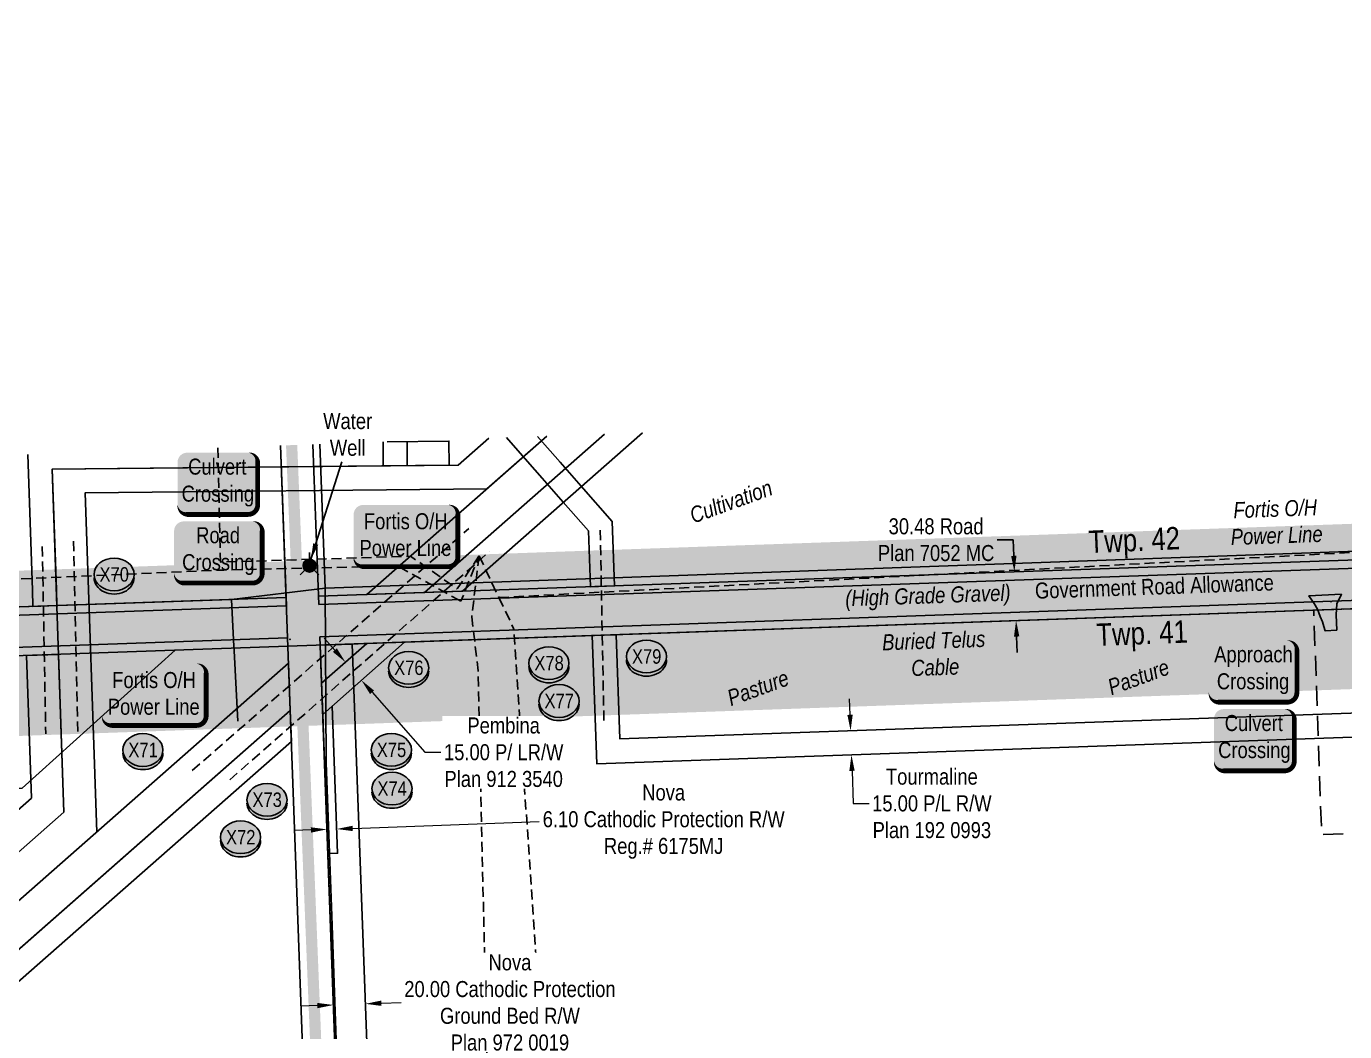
# Model space of a CAD drawing. Extents: x 665644 to 688844, y 5825051 to 5844826.
# Drawn here: x 672080 to 672902, y 5828489 to 5829115 of the extents above; entities that cross this region are included whole.
import ezdxf
from ezdxf.enums import TextEntityAlignment as Align

# ---------------------------------------------------------------- set-up
doc = ezdxf.new("R2010")
doc.units = 0
doc.header["$LTSCALE"] = 5
doc.header["$PDSIZE"] = 0.5
doc.linetypes.add('foc-ACCESSROAD', pattern=[3.75, 2.5, -1.25])
doc.linetypes.add('UG_PIPE', pattern=[1.875, 1.25, -0.625])
doc.layers.get('Defpoints').update_dxf_attribs({"color": 9})
for name, color, linetype in [('AS-PIPE-UG', 44, 'UG_PIPE'), ('AS-POWER', 104, 'foc-POWER'), ('AS-POWER-T', 104, 'Continuous'), ('AS-ROADS', 254, 'Continuous'), ('AS-TELEPHONE', 224, 'foc-TEL'), ('AS-TELEPHONE-T', 224, 'Continuous'), ('AS-TELUS', 224, 'foc-TEL'), ('CG-NOTES', 7, 'Continuous'), ('D-TXT', 6, 'Continuous'), ('F-RW', 190, 'Continuous'), ('F-WS', 190, 'foc-ACCESSROAD'), ('L-ROAD-T', 7, 'Continuous'), ('L-SEC', 7, 'Continuous'), ('L-TITLEDB', 4, 'Continuous'), ('L-TITLEDB-T', 4, 'Continuous'), ('P-BUFFER-H 30m', 51, 'Continuous'), ('P-CROSSINGS', 250, 'Continuous'), ('T-WATER-T', 170, 'Continuous')]:
    doc.layers.add(name, color=color, linetype=linetype)
doc.layers.add('F-RW-T', color=190, linetype='Continuous', lineweight=9)
doc.layers.add('T-TEXT', color=48, linetype='Continuous', lineweight=18)
doc.layers.add('Fresh_POD_to_Rimbey_South', color=7, linetype='Continuous', plot=False)
doc.layers.add('P-PROPOSED-WL4', color=7, linetype='Continuous', true_color=0x5b5bc8)
doc.styles.add('175L', font='ARIALN.TTF', dxfattribs={"height": 20})
doc.styles.add('80', font='ARIALN.TTF', dxfattribs={"height": 10})
doc.styles.add('80CG', font='ARIALN.TTF', dxfattribs={"height": 10})
doc.styles.add('80L', font='ARIALN.TTF', dxfattribs={"height": 10})
doc.styles.add('80LS', font='ARIALNI.TTF', dxfattribs={"height": 10})
doc.styles.add('Crossing', font='ARIALN.TTF', dxfattribs={"height": 10})
doc.styles.add('foc-LtypeFont', font='ARIALN.TTF', dxfattribs={"height": 7.35})
doc.linetypes.add('foc-POWER', pattern='A,6,-1,["P",foc-LtypeFont,S=0.2,R=0,X=-0.625,Y=-0.75],-1.24,4', length=12.24)
doc.linetypes.add('foc-TEL', pattern='A,2,-1,["T",foc-LtypeFont,S=0.2,R=0,X=-0.425,Y=-0.75],-1.24,8', length=12.24)
doc.linetypes.add('foc-TEL-NOLINE', pattern='A,0,-2,["T",foc-LtypeFont,S=0.2,R=0,X=-0.425,Y=-0.75],-10.24', length=12.24)
doc.dimstyles.new('Compass 5 000', dxfattribs={"dimscale": 5, "dimtxt": 9, "dimasz": 2, "dimexe": 0.2, "dimexo": 0.0625, "dimgap": 0.5, "dimtad": 0, "dimtih": 1, "dimtoh": 1, "dimzin": 0, "dimdsep": 46, "dimtxsty": '80CG', "dimcen": 0.1, "dimse1": 1, "dimse2": 1, "dimclrd": 256, "dimclrt": 256, "dimaunit": 1, "dimadec": 4, "dimazin": 0, "dimtfac": 0.06, "dimtofl": 0, "dimtmove": 0, "dimatfit": 1, "dimfxl": 0.2, "dimtolj": 1, "dimtzin": 0, "dimlwd": -1, "dimarcsym": 0})

# ---------------------------------------------------------------- blocks, each defined once
blk = doc.blocks.new('*D2235')
at = {"layer": 'Defpoints', "color": 0, "transparency": 16777216}
for p in [(672696.13, 5828775.34), (672701.87, 5828775.54), (672702.93, 5828745.19)]:
    blk.add_point(p, dxfattribs=at)
at = {"layer": 'L-TITLEDB-T', "transparency": 16777216}
for p, q in [((672695.43, 5828795.33), (672685.43, 5828795.33)), ((672695.78, 5828785.33), (672695.43, 5828795.33)), ((672697.54, 5828734.99), (672697.89, 5828725))]:
    blk.add_line(p, q, dxfattribs=at)
for points in [[(672697.44, 5828785.39), (672694.11, 5828785.27), (672696.13, 5828775.34)], [(672699.21, 5828735.05), (672695.88, 5828734.94), (672697.19, 5828744.99)]]:
    blk.add_solid(points, dxfattribs=at)
at = {"layer": 'L-TITLEDB-T', "transparency": 16777216, "insert": (672647.31, 5828795.33), "char_height": 10, "attachment_point": 5, "style": '80CG'}
blk.add_mtext('\\A1;30.48 Road\\PPlan 7052 MC', dxfattribs=at)
blk = doc.blocks.new('*U2207')
h = blk.add_hatch(color=59)
edge = h.paths.add_edge_path()
edge.add_line((-21.5, -20), (21.5, -20))
edge.add_arc((21.5, -14), 6, 270, 360)
edge.add_line((27.5, -14), (27.5, 12.5))
edge.add_arc((21.5, 12.5), 6, 0, 90)
edge.add_line((21.5, 18.5), (-21.5, 18.5))
edge.add_arc((-21.5, 12.5), 6, 90, 180)
edge.add_line((-27.5, 12.5), (-27.5, -14))
edge.add_arc((-21.5, -14), 6, 180, 270)
at = {"color": 1, "flags": 128}
blk.add_lwpolyline([(45.16, 39.04, 0, 7.5, 0), (0, 0, 0, 0, 0)], format="xyseb", dxfattribs=at)
blk.add_lwpolyline([(-21.5, -20, 3, 3, 0), (21.5, -20, 3, 3, 0.414214), (27.5, -14, 3, 3, 0), (27.5, 12.5, 3, 0, 0.414214), (21.5, 18.5, 0, 0, 0), (-21.5, 18.5, 0, 0, 0.414214), (-27.5, 12.5, 0, 0, 0), (-27.5, -14, 0, 3, 0.414214)], format="xyseb", close=True, dxfattribs=at)
at = {"color": 1, "style": '80'}
blk.add_attdef('ENTER_TEXT_001', (-35.99, -5), '', height=10, dxfattribs=at)
blk = doc.blocks.new('*U1229')
h = blk.add_hatch(color=254)
edge = h.paths.add_edge_path()
edge.add_line((-19, -20), (19, -20))
edge.add_arc((19, -14), 6, 270, 360)
edge.add_line((25, -14), (25, 12.5))
edge.add_arc((19, 12.5), 6, 0, 90)
edge.add_line((19, 18.5), (-19, 18.5))
edge.add_arc((-19, 12.5), 6, 90, 180)
edge.add_line((-25, 12.5), (-25, -14))
edge.add_arc((-19, -14), 6, 180, 270)
at = {"color": 160, "flags": 128}
blk.add_lwpolyline([(-19, -20, 3, 3, 0), (19, -20, 3, 3, 0.414214), (25, -14, 3, 3, 0), (25, 12.5, 3, 0, 0.414214), (19, 18.5, 0, 0, 0), (-19, 18.5, 0, 0, 0.414214), (-25, 12.5, 0, 0, 0), (-25, -14, 0, 3, 0.414214)], format="xyseb", close=True, dxfattribs=at)
at = {"color": 160, "style": '80'}
blk.add_attdef('ENTER_TEXT_001', (-26.85, -4.92), '', height=10, dxfattribs=at)
blk = doc.blocks.new('*U2208')
h = blk.add_hatch(color=59)
edge = h.paths.add_edge_path()
edge.add_line((-21.5, -20), (21.5, -20))
edge.add_arc((21.5, -14), 6, 270, 360)
edge.add_line((27.5, -14), (27.5, 12.5))
edge.add_arc((21.5, 12.5), 6, 0, 90)
edge.add_line((21.5, 18.5), (-21.5, 18.5))
edge.add_arc((-21.5, 12.5), 6, 90, 180)
edge.add_line((-27.5, 12.5), (-27.5, -14))
edge.add_arc((-21.5, -14), 6, 180, 270)
at = {"color": 1, "flags": 128}
blk.add_lwpolyline([(-21.5, -20, 3, 3, 0), (21.5, -20, 3, 3, 0.414214), (27.5, -14, 3, 3, 0), (27.5, 12.5, 3, 0, 0.414214), (21.5, 18.5, 0, 0, 0), (-21.5, 18.5, 0, 0, 0.414214), (-27.5, 12.5, 0, 0, 0), (-27.5, -14, 0, 3, 0.414214)], format="xyseb", close=True, dxfattribs=at)
blk.add_lwpolyline([(50.71, -57.56, 0, 7.5, 0), (0, 0, 0, 0, 0)], format="xyseb", dxfattribs=at)
at = {"color": 1, "style": '80'}
blk.add_attdef('ENTER_TEXT_001', (-35.99, -5), '', height=10, dxfattribs=at)
blk = doc.blocks.new('xing2')
h = blk.add_hatch(color=50)
h.dxf.hatch_style = 1
edge = h.paths.add_edge_path()
edge.add_ellipse((0, 0), major_axis=(-12.5, 0), ratio=0.816297, start_angle=0, end_angle=360)
h = blk.add_hatch(color=250)
h.dxf.hatch_style = 1
edge = h.paths.add_edge_path()
edge.add_ellipse((0, -2.05), major_axis=(-12.5, 0), ratio=0.816297, start_angle=0, end_angle=180)
edge.add_line((12.5, -2.05), (12.5, 0))
edge.add_ellipse((0, 0), major_axis=(-12.5, 0), ratio=0.816297, start_angle=0, end_angle=180, ccw=False)
edge.add_line((-12.5, 0), (-12.5, -2.05))
at = {"color": 250}
blk.add_ellipse((0, 0), major_axis=(-12.5, 0), ratio=0.816297, dxfattribs=at)
blk.add_ellipse((0, -2.05), major_axis=(-12.5, 0), ratio=0.816297, start_param=0, end_param=3.141593, dxfattribs=at)
at = {"color": 250, "style": 'Crossing'}
blk.add_attdef('CROSSING', text='', height=9, dxfattribs=at).set_placement((0.09, 0.02), align=Align.MIDDLE_CENTER)
at = {"color": 250, "style": 'Crossing', "flags": 1}
for tag, p in [('OWNER', (0.09, -12.49)), ('DESCRIPTION', (0.09, -25.77)), ('LOCATION', (0.09, -39.3)), ('DWG_REF', (0.09, -52.84))]:
    blk.add_attdef(tag, text='', height=9, dxfattribs=at).set_placement(p, align=Align.MIDDLE_CENTER)
blk = doc.blocks.new('*D2331')
at = {"layer": 'Defpoints', "color": 0, "transparency": 16777216}
for p in [(672271.17, 5828511.37), (672291.15, 5828512.1), (672291.38, 5828505.98)]:
    blk.add_point(p, dxfattribs=at)
at = {"layer": 'F-RW-T', "transparency": 16777216}
for p, q in [((672261.4, 5828504.88), (672251.41, 5828504.52)), ((672301.37, 5828506.34), (672313.67, 5828506.79))]:
    blk.add_line(p, q, dxfattribs=at)
for points in [[(672261.34, 5828506.55), (672261.46, 5828503.22), (672271.4, 5828505.25)], [(672301.31, 5828508.01), (672301.43, 5828504.68), (672291.38, 5828505.98)]]:
    blk.add_solid(points, dxfattribs=at)
at = {"layer": 'F-RW-T', "transparency": 16777216, "insert": (672381.53, 5828506.79), "char_height": 10, "attachment_point": 5, "style": '80CG', "bg_fill": 3, "box_fill_scale": 1.1, "bg_fill_color": 256, "bg_fill_true_color": 13158600, "bg_fill_transparency": 0}
blk.add_mtext('\\A1;Nova\\P20.00 Cathodic Protection\\PGround Bed R/W\\PPlan 972 0019', dxfattribs=at)
blk = doc.blocks.new('*D2341')
at = {"layer": 'Defpoints', "color": 0, "transparency": 16777216}
for p in [(672270, 5828711.07), (672288.9, 5828707.74), (672279.91, 5828699.82)]:
    blk.add_point(p, dxfattribs=at)
at = {"layer": 'F-RW-T', "transparency": 16777216}
for p, q in [((672272.37, 5828726.49), (672265.75, 5828733.99)), ((672295.52, 5828700.24), (672328.53, 5828662.81)), ((672328.53, 5828662.81), (672338.53, 5828662.81))]:
    blk.add_line(p, q, dxfattribs=at)
for points in [[(672273.62, 5828727.59), (672271.12, 5828725.39), (672278.98, 5828718.99)], [(672296.77, 5828701.35), (672294.27, 5828699.14), (672288.9, 5828707.74)]]:
    blk.add_solid(points, dxfattribs=at)
at = {"layer": 'F-RW-T', "transparency": 16777216, "insert": (672377.62, 5828662.81), "char_height": 10, "attachment_point": 5, "style": '80CG', "bg_fill": 3, "box_fill_scale": 1.1, "bg_fill_color": 256, "bg_fill_true_color": 13158600, "bg_fill_transparency": 0}
blk.add_mtext('\\A1;Pembina\\P15.00 P/ LR/W\\PPlan 912 3540', dxfattribs=at)
blk = doc.blocks.new('*U2554')
h = blk.add_hatch(color=255)
edge = h.paths.add_edge_path()
edge.add_line((-26.5, -20), (26.5, -20))
edge.add_arc((26.5, -14), 6, 270, 360)
edge.add_line((32.5, -14), (32.5, 12.5))
edge.add_arc((26.5, 12.5), 6, 0, 90)
edge.add_line((26.5, 18.5), (-26.5, 18.5))
edge.add_arc((-26.5, 12.5), 6, 90, 180)
edge.add_line((-32.5, 12.5), (-32.5, -14))
edge.add_arc((-26.5, -14), 6, 180, 270)
at = {"color": 104, "flags": 128}
blk.add_lwpolyline([(49.73, 29.45, 0, 7.5, 0), (0, 0, 0, 0, 0)], format="xyseb", dxfattribs=at)
blk.add_lwpolyline([(-26.5, -20, 3, 3, 0), (26.5, -20, 3, 3, 0.414214), (32.5, -14, 3, 3, 0), (32.5, 12.5, 3, 0, 0.414214), (26.5, 18.5, 0, 0, 0), (-26.5, 18.5, 0, 0, 0.414214), (-32.5, 12.5, 0, 0, 0), (-32.5, -14, 0, 3, 0.414214)], format="xyseb", close=True, dxfattribs=at)
at = {"color": 104, "style": '80'}
blk.add_attdef('ENTER_TEXT_001', (-26.85, -4.92), '', height=10, dxfattribs=at)
blk = doc.blocks.new('*U2556')
h = blk.add_hatch(color=255)
edge = h.paths.add_edge_path()
edge.add_line((-26.5, -20), (26.5, -20))
edge.add_arc((26.5, -14), 6, 270, 360)
edge.add_line((32.5, -14), (32.5, 12.5))
edge.add_arc((26.5, 12.5), 6, 0, 90)
edge.add_line((26.5, 18.5), (-26.5, 18.5))
edge.add_arc((-26.5, 12.5), 6, 90, 180)
edge.add_line((-32.5, 12.5), (-32.5, -14))
edge.add_arc((-26.5, -14), 6, 180, 270)
at = {"color": 104, "flags": 128}
blk.add_lwpolyline([(-26.5, -20, 3, 3, 0), (26.5, -20, 3, 3, 0.414214), (32.5, -14, 3, 3, 0), (32.5, 12.5, 3, 0, 0.414214), (26.5, 18.5, 0, 0, 0), (-26.5, 18.5, 0, 0, 0.414214), (-32.5, 12.5, 0, 0, 0), (-32.5, -14, 0, 3, 0.414214)], format="xyseb", close=True, dxfattribs=at)
blk.add_lwpolyline([(-49.94, -67.72, 0, 7.5, 0), (0, 0, 0, 0, 0)], format="xyseb", dxfattribs=at)
at = {"color": 104, "style": '80'}
blk.add_attdef('ENTER_TEXT_001', (-26.85, -4.92), '', height=10, dxfattribs=at)
blk = doc.blocks.new('*D2369')
at = {"layer": 'Defpoints', "color": 0, "transparency": 16777216}
for p in [(672267.23, 5828619.17), (672273.33, 5828619.39), (672267.39, 5828614.76)]:
    blk.add_point(p, dxfattribs=at)
at = {"layer": 'F-RW-T', "transparency": 16777216}
for p, q in [((672283.48, 5828615.35), (672399.71, 5828619.6)), ((672257.4, 5828614.4), (672247.41, 5828614.03))]:
    blk.add_line(p, q, dxfattribs=at)
for points in [[(672257.34, 5828616.06), (672257.46, 5828612.73), (672267.39, 5828614.76)], [(672283.42, 5828617.02), (672283.54, 5828613.68), (672273.49, 5828614.98)]]:
    blk.add_solid(points, dxfattribs=at)
at = {"layer": 'F-RW-T', "transparency": 16777216, "insert": (672477.41, 5828619.6), "char_height": 10, "attachment_point": 5, "style": '80CG'}
blk.add_mtext('\\A1;Nova\\P6.10 Cathodic Protection R/W\\PReg.# 6175MJ', dxfattribs=at)
blk = doc.blocks.new('*D2370')
at = {"layer": 'Defpoints', "color": 0, "transparency": 16777216}
for p in [(672596.53, 5828676.3), (672594.52, 5828661.22), (672597.06, 5828661.31)]:
    blk.add_point(p, dxfattribs=at)
at = {"layer": 'F-RW-T', "transparency": 16777216}
for p, q in [((672593.64, 5828686.21), (672593.29, 5828696.2)), ((672594.87, 5828651.23), (672595.59, 5828630.91)), ((672595.59, 5828630.91), (672605.59, 5828630.91))]:
    blk.add_line(p, q, dxfattribs=at)
for points in [[(672595.31, 5828686.26), (672591.97, 5828686.15), (672593.99, 5828676.21)], [(672596.54, 5828651.29), (672593.2, 5828651.17), (672594.52, 5828661.22)]]:
    blk.add_solid(points, dxfattribs=at)
at = {"layer": 'F-RW-T', "transparency": 16777216, "insert": (672644.67, 5828630.91), "char_height": 10, "attachment_point": 5, "style": '80CG'}
blk.add_mtext('\\A1;Tourmaline\\P15.00 P/L R/W\\PPlan 192 0993', dxfattribs=at)
blk = doc.blocks.new('WAT')
h = blk.add_hatch(color=255)
h.dxf.hatch_style = 1
edge = h.paths.add_edge_path()
edge.add_arc((0, 0), 0.9, 0, 360)
at = {"color": 170}
for p, q in [((0, 0.82), (0, 1.63)), ((-0.58, -0.58), (-1.15, -1.15)), ((0.58, -0.58), (1.15, -1.15))]:
    blk.add_line(p, q, dxfattribs=at)
blk.add_circle((0, 0), 0.8, dxfattribs=at)

msp = doc.modelspace()

# ---------------------------------------------------------------- hatches: boundary and pattern name
at = {"layer": 'AS-ROADS'}
h = msp.add_hatch(color=256, dxfattribs=at)
h.dxf.hatch_style = 1
h.paths.add_polyline_path([(672897.307, 5828738.993), (672896.857, 5828748.441), (672897.307, 5828755.47), (672900.121, 5828761.375), (672879.864, 5828760.419), (672883.071, 5828755.639), (672885.153, 5828752.096), (672886.898, 5828747.485), (672888.248, 5828744.111), (672889.205, 5828741.187), (672889.992, 5828738.487)])
at = {"layer": 'P-BUFFER-H 30m'}
h = msp.add_hatch(color=256, dxfattribs=at)
h.dxf.hatch_style = 1
edge = h.paths.add_edge_path()
edge.add_line((666009.192, 5827543.733), (666003.067, 5827535.89))
edge.add_line((666003.067, 5827535.89), (665942.142, 5827473.312))
edge.add_arc((665977.967, 5827438.432), 50, 135.7667, 181.939185)
edge.add_line((665927.996, 5827436.741), (665928.647, 5827417.504))
edge.add_line((665928.647, 5827417.504), (665858.673, 5827415.076))
edge.add_line((665858.673, 5827415.076), (665848.648, 5827703.844))
edge.add_line((665848.648, 5827703.844), (665829.66, 5828249.421))
edge.add_arc((665942.312, 5828253.201), 112.715, 136.013473, 181.921699, ccw=False)
edge.add_line((665861.213, 5828331.48), (665952.824, 5828426.391))
edge.add_arc((666033.077, 5828349.035), 111.465, 92.029947, 136.0531, ccw=False)
edge.add_line((666029.129, 5828460.43), (666763.716, 5828486.374))
edge.add_arc((666761.951, 5828536.343), 50, 272.022692, 335.20661)
edge.add_line((666807.342, 5828515.375), (667390.232, 5828536.212))
edge.add_line((667390.232, 5828536.212), (667545.778, 5828541.674))
edge.add_arc((667589.622, 5828565.71), 50, 208.731337, 271.999633)
edge.add_line((667591.367, 5828515.74), (668192.996, 5828536.745))
edge.add_line((668192.996, 5828536.745), (668987.773, 5828564.747))
edge.add_arc((668986.012, 5828614.716), 50, 272.017842, 335.235753)
edge.add_line((669031.414, 5828593.772), (669696.261, 5828617.102))
edge.add_arc((669740.082, 5828641.18), 50, 208.78768, 272.009739)
edge.add_line((669741.835, 5828591.211), (669818.198, 5828593.891))
edge.add_line((669818.198, 5828593.891), (670620.542, 5828621.926))
edge.add_line((670620.542, 5828621.926), (671177.684, 5828641.55))
edge.add_arc((671175.924, 5828691.519), 50, 272.017221, 298.322672)
edge.add_line((671199.646, 5828647.505), (671317.002, 5828651.615))
edge.add_line((671317.002, 5828651.615), (671420.483, 5828655.241))
edge.add_arc((671441.065, 5828700.808), 50, 245.69213, 272.006668)
edge.add_line((671442.816, 5828650.839), (672244.847, 5828678.94))
edge.add_line((672244.847, 5828678.94), (672264.955, 5828679.647))
edge.add_line((672264.955, 5828679.647), (673067.43, 5828707.876))
edge.add_line((673067.43, 5828707.876), (673434.856, 5828720.801))
edge.add_arc((673433.098, 5828770.77), 50, 272.014618, 335.237588)
edge.add_line((673478.5, 5828749.827), (673868.927, 5828763.561))
edge.add_line((673868.927, 5828763.561), (673889.027, 5828764.268))
edge.add_line((673889.027, 5828764.268), (674693.164, 5828792.467))
edge.add_line((674693.164, 5828792.467), (675500.312, 5828820.755))
edge.add_arc((675498.561, 5828870.724), 50, 272.007238, 280.2186)
edge.add_arc((675512.664, 5828871.243), 50, 263.992744, 272.089817)
edge.add_line((675514.487, 5828821.276), (675529.103, 5828821.809))
edge.add_arc((675572.891, 5828845.947), 50, 208.865365, 272.090012)
edge.add_line((675574.715, 5828795.98), (676318.375, 5828823.119))
edge.add_arc((676316.552, 5828873.086), 50, 272.090012, 298.401966)
edge.add_line((676340.335, 5828829.104), (676355.733, 5828829.666))
edge.add_arc((676376.247, 5828875.264), 50, 245.777107, 272.090777)
edge.add_line((676378.071, 5828825.297), (677089.349, 5828851.264))
edge.add_line((677089.349, 5828851.264), (677192.264, 5828855.477))
edge.add_line((677192.264, 5828855.477), (677189.938, 5828908.346))
edge.add_arc((677139.986, 5828906.148), 50, 2.519115, 92.090777)
edge.add_line((677138.162, 5828956.115), (676399.458, 5828929.147))
edge.add_arc((676378.945, 5828883.548), 50, 65.778516, 92.089536)
edge.add_line((676377.122, 5828933.515), (676311.431, 5828931.118))
edge.add_arc((676313.254, 5828881.152), 50, 92.089536, 118.402505)
edge.add_line((676289.471, 5828925.133), (675618.565, 5828900.649))
edge.add_arc((675574.778, 5828876.511), 50, 28.865443, 92.089939)
edge.add_line((675572.954, 5828926.478), (675563.641, 5828926.138))
edge.add_line((675563.641, 5828926.138), (675558.345, 5829067.321))
edge.add_arc((675508.381, 5829065.447), 50, 2.148269, 92.148212)
edge.add_line((675506.506, 5829115.412), (675486.408, 5829114.658))
edge.add_arc((675488.282, 5829064.693), 50, 92.148212, 182.148281)
edge.add_line((675438.317, 5829062.819), (675443.606, 5828921.831))
edge.add_line((675443.606, 5828921.831), (674689.556, 5828895.403))
edge.add_line((674689.556, 5828895.403), (673885.412, 5828867.204))
edge.add_line((673885.412, 5828867.204), (673865.306, 5828866.497))
edge.add_line((673865.306, 5828866.497), (673427.271, 5828851.088))
edge.add_arc((673429.028, 5828801.119), 50, 92.014647, 155.237557)
edge.add_line((673383.626, 5828822.062), (673063.809, 5828810.812))
edge.add_line((673063.809, 5828810.812), (672261.334, 5828782.583))
edge.add_line((672261.334, 5828782.583), (672241.233, 5828781.876))
edge.add_line((672241.233, 5828781.876), (671464.35, 5828754.656))
edge.add_arc((671443.768, 5828709.089), 50, 65.691921, 92.006853)
edge.add_line((671442.017, 5828759.058), (671313.396, 5828754.551))
edge.add_line((671313.396, 5828754.551), (671174.332, 5828749.681))
edge.add_arc((671176.082, 5828699.712), 50, 92.005828, 118.333837)
edge.add_line((671152.351, 5828743.722), (670616.93, 5828724.863))
edge.add_line((670616.93, 5828724.863), (669814.594, 5828696.828))
edge.add_line((669814.594, 5828696.828), (669785.832, 5828695.818))
edge.add_arc((669742.011, 5828671.74), 50, 28.787701, 92.009719)
edge.add_line((669740.258, 5828721.709), (669011.371, 5828696.132))
edge.add_arc((669013.124, 5828646.163), 50, 92.009719, 92.155612)
edge.add_line((669011.243, 5828696.128), (668980.075, 5828694.954))
edge.add_arc((668981.956, 5828644.99), 50, 92.155612, 155.142438)
edge.add_line((668936.588, 5828666.008), (668189.385, 5828639.682))
edge.add_line((668189.385, 5828639.682), (667635.387, 5828620.34))
edge.add_arc((667591.538, 5828596.314), 50, 28.718841, 92.011346)
edge.add_line((667589.783, 5828646.283), (667386.586, 5828639.147))
edge.add_line((667386.586, 5828639.147), (666756.08, 5828616.609))
edge.add_arc((666757.866, 5828566.641), 50, 92.047269, 155.180377)
edge.add_line((666712.484, 5828587.629), (666025.494, 5828563.366))
edge.add_arc((666033.062, 5828349.069), 214.43, 92.022692, 136.045845)
edge.add_line((665878.694, 5828497.902), (665787.104, 5828403.013))
edge.add_arc((665942.312, 5828253.201), 215.715, 136.013473, 181.934244)
edge.add_arc((665776.691, 5828247.607), 50, 181.934244, 181.99327)
edge.add_line((665726.721, 5828245.868), (665745.71, 5827700.266))
edge.add_line((665745.71, 5827700.266), (665757.47, 5827361.533))
edge.add_line((665757.47, 5827361.533), (665757.574, 5827358.535))
edge.add_arc((665807.544, 5827360.27), 50, 181.988415, 271.9875)
edge.add_line((665809.278, 5827310.3), (665862.247, 5827312.138))
edge.add_line((665862.247, 5827312.138), (665985.206, 5827316.405))
edge.add_arc((665983.472, 5827366.375), 50, 271.9875, 362.042067)
edge.add_line((666033.441, 5827368.156), (666032.177, 5827403.589))
edge.add_line((666032.177, 5827403.589), (666031.701, 5827417.647))
edge.add_line((666031.701, 5827417.647), (666072.442, 5827459.493))
edge.add_line((666072.442, 5827459.493), (666106.054, 5827458.849))
edge.add_arc((666107.012, 5827508.84), 50, 268.901432, 294.660224)
edge.add_line((666127.874, 5827463.4), (666172.459, 5827483.869))
edge.add_line((666172.459, 5827483.869), (666350.016, 5827525.676))
edge.add_arc((666338.557, 5827574.345), 50, 283.2493, 405.413231)
edge.add_line((666373.656, 5827609.954), (666371.132, 5827612.442))
edge.add_arc((666336.033, 5827576.833), 50, 45.413231, 103.2493)
edge.add_line((666324.573, 5827625.502), (666143.698, 5827582.914))
edge.add_arc((666155.158, 5827534.245), 50, 103.2493, 114.660224)
edge.add_line((666134.296, 5827579.685), (666133.685, 5827579.404))
edge.add_arc((666084.581, 5827569.982), 50, 10.861937, 62.58611)
edge.add_line((666107.602, 5827614.367), (666099.432, 5827618.605))
edge.add_arc((666076.411, 5827574.22), 50, 62.58611, 152.58611)
edge.add_line((666032.026, 5827597.24), (666030.645, 5827594.577))
edge.add_arc((666075.03, 5827571.557), 50, 152.58611, 184.80847)
edge.add_line((666025.206, 5827567.365), (666021.831, 5827559.92))
edge.add_line((666021.831, 5827559.92), (666009.192, 5827543.733))

# ---------------------------------------------------------------- linework, layer by layer
at = {"layer": 'AS-PIPE-UG', "flags": 128}
for points in [[(672374.669, 5828759.269), (672995.916, 5828792.1), (673129.909, 5828871.254), (673158.93, 5828866.537)], [(672199.412, 5828852.749), (672201.047, 5828781.399), (672319.583, 5828785.064), (672348.679, 5828764.713), (672362.262, 5828785.31)], [(672183.451, 5828651.412), (672355.796, 5828802.271)], [(672437.879, 5828801.273), (672440.165, 5828679.656)], [(672089.89, 5828791.181), (672092.052, 5828674.301)], [(672112.056, 5828675.746), (672109.412, 5828795.757)], [(672206.789, 5828645.633), (672368.748, 5828788.017)], [(672349.026, 5828758.141), (672351.007, 5828757.043), (672362.262, 5828785.31)], [(672362.262, 5828785.31), (672357.718, 5828747.363)], [(672362.262, 5828785.31), (672374.669, 5828759.269)], [(671814.537, 5828759.304), (672202.996, 5828776.481), (672311.346, 5828779.022), (672312.383, 5828778.448)], [(672312.383, 5828778.448), (672349.026, 5828758.141)], [(672374.669, 5828759.269), (672383.837, 5828740.026)], [(672357.718, 5828747.363), (672361.669, 5828713.631), (672369.059, 5828388.202), (672368.691, 5828318.868), (672367.026, 5828311.018), (672364.4, 5828308.827), (672292.792, 5828308.684), (672259.296, 5828308.42), (672248.56, 5828309.012), (672229.548, 5828307.362)], [(672447.904, 5828181.449), (672406.008, 5828415.469), (672383.837, 5828740.026)]]:
    msp.add_lwpolyline(points, dxfattribs=at)
at = {"layer": 'AS-POWER', "flags": 128}
for points in [[(670637.829, 5828703.181), (672057.335, 5828752.892), (672207.812, 5828758.164), (672266.275, 5828765.138), (672370.585, 5828768.816), (673194.147, 5828798.334), (673889.562, 5828814.203), (674019.339, 5828817.61), (674643.868, 5828839.513), (674698.924, 5828841.383), (675111.536, 5828855.405), (675430.336, 5828866.166), (675518.855, 5828870.32), (675945.041, 5828884.632), (676075.8, 5828889.181), (676180.688, 5828894.105), (676398.918, 5828903.205), (677118.975, 5828928.722)], [(672298.404, 5827835.418), (672289.718, 5828026.019), (672286.374, 5828117.534), (672285.13, 5828151.585), (672284.086, 5828185.368), (672280.707, 5828277.834), (672277.259, 5828372.208), (672273.848, 5828465.542), (672270.367, 5828560.797), (672266.877, 5828656.345), (672266.275, 5828765.138), (672262.984, 5828854.979)], [(672211.778, 5828682.235), (672209.491, 5828726.017), (672209.342, 5828728.865), (672207.812, 5828758.164)]]:
    msp.add_lwpolyline(points, dxfattribs=at)
at = {"layer": 'AS-ROADS', "flags": 128}
for points, const_width in [([(670206.753, 5828670.714), (671097.785, 5828702.772), (671508.703, 5828717.383), (671944.829, 5828730.351), (672348.434, 5828744.429), (673040.114, 5828768.916), (673422.48, 5828782.995), (673966.192, 5828801.534), (674466.585, 5828821.248), (674979.12, 5828837.921), (675553.281, 5828858.67), (676169.719, 5828880.18), (676766.478, 5828903.213), (677019.621, 5828911.693)], 8), ([(672245.386, 5828854.36), (672265.397, 5828358.152), (672284.698, 5827834.977)], 7)]:
    msp.add_lwpolyline(points, dxfattribs=dict(at, const_width=const_width))
msp.add_lwpolyline([(672897.307, 5828738.993), (672896.857, 5828748.441), (672897.307, 5828755.47), (672900.121, 5828761.375), (672879.864, 5828760.419), (672883.071, 5828755.639), (672885.153, 5828752.096), (672886.898, 5828747.485), (672888.248, 5828744.111), (672889.205, 5828741.187), (672889.992, 5828738.487)], close=True, dxfattribs=at)
at = {"layer": 'AS-TELEPHONE', "linetype": 'foc-TEL-NOLINE', "flags": 128}
for points in [[(672243.096, 5828728.909), (673065.672, 5828757.845), (673868.146, 5828786.073), (674692.432, 5828814.979), (675496.618, 5828843.164), (676318.379, 5828873.152), (677020.187, 5828898.772), (677120.019, 5828902.417), (678041.168, 5828936.208)], [(672275.853, 5827834.692), (672272.119, 5827934.624), (672242.907, 5828734.086), (672238.506, 5828854.118)], [(671191.719, 5828677.133), (671315.977, 5828681.485), (671315.252, 5828701.584), (671440.878, 5828705.986), (671441.065, 5828700.808), (672243.096, 5828728.909)]]:
    msp.add_lwpolyline(points, dxfattribs=at)
at = {"layer": 'AS-TELUS', "flags": 128}
msp.add_lwpolyline([(672062.342, 5828639.669), (672077.291, 5828640.426), (672172.669, 5828726.441)], dxfattribs=at)
at = {"layer": 'F-RW', "flags": 128}
for points in [[(672084.02, 5828753.827), (672099.011, 5828754.352), (672098.672, 5828764.347), (672096.124, 5828839.445), (672238.709, 5828840.816), (672343.584, 5828841.825), (672343.44, 5828856.824), (672304.897, 5828856.454)], [(672103.38, 5828625.541), (672096.124, 5828839.445), (672349.182, 5828841.879), (672368.277, 5828858.683)], [(672123.815, 5828613.071), (672116.638, 5828824.641), (672367.147, 5828827.051), (672404.542, 5828859.959)], [(672404.542, 5828859.959), (672292.239, 5828761.13), (672328.275, 5828762.398), (672440.562, 5828861.226)], [(672317.369, 5828856.892), (672317.54, 5828841.661), (672302.56, 5828841.44), (672302.391, 5828856.365)], [(672440.562, 5828861.226), (672328.275, 5828762.398), (672351.921, 5828763.229), (672464.217, 5828862.058)], [(672379.343, 5828859.072), (672386.439, 5828851.005), (672401.578, 5828833.796), (672414.721, 5828818.854), (672430.573, 5828800.834), (672431.794, 5828766.038), (672446.785, 5828766.566), (672445.376, 5828806.717), (672425.984, 5828828.762), (672412.84, 5828843.703), (672398.721, 5828859.754)], [(672080.805, 5828848.594), (672083.68, 5828763.838), (672084.02, 5828753.827)], [(671159.542, 5827794.647), (671321.016, 5827936.775), (671390.593, 5827998.031), (671474.056, 5828071.511), (671499.101, 5828093.532), (671587.81, 5828171.632), (671632.822, 5828211.26), (672007.345, 5828540.992), (672103.38, 5828625.541), (672100.044, 5828723.88), (672080.056, 5828723.197), (672083.071, 5828634.308), (671994.129, 5828556.003), (671619.606, 5828226.271), (671574.594, 5828186.643), (671485.885, 5828108.544), (671464.629, 5828089.83), (671463.909, 5828089.195), (671464.144, 5828082.77), (671380.681, 5828009.289), (671311.104, 5827948.033), (671135.875, 5827793.798)], [(671194.802, 5827795.912), (671393.396, 5827970.564), (671510.337, 5828073.415), (672126.732, 5828615.637), (672243.482, 5828718.338), (672244.56, 5828688.846)], [(672244.56, 5828688.846), (671818.659, 5828314.372), (671768.387, 5828270.147), (671525.442, 5828056.338), (671419.687, 5827963.308), (671230.863, 5827797.206)], [(671230.874, 5827797.206), (671408.448, 5827953.391), (671525.442, 5828056.338), (671768.387, 5828270.147), (671789.541, 5828268.783), (671817.313, 5828293.215), (671818.659, 5828314.372), (672127.752, 5828586.143), (672244.56, 5828688.846), (672245.267, 5828669.497)], [(672245.267, 5828669.497), (672046.793, 5828495.231), (671833.225, 5828307.213), (671831.877, 5828286.076), (671794.786, 5828253.437), (671773.629, 5828254.786), (671535.375, 5828045.108), (671429.585, 5827952.041), (671373.652, 5827902.802), (671254.546, 5827798.056)]]:
    msp.add_lwpolyline(points, dxfattribs=at)
for points in [[(672432.863, 5828735.584), (672435.67, 5828655.634), (672971.628, 5828674.487), (672971.101, 5828689.478), (672450.134, 5828671.152), (672447.854, 5828736.111), (672447.854, 5828736.112)], [(672264.066, 5828705.836), (672292.184, 5828730.635), (672263.197, 5828729.616)], [(672273.104, 5828458.487), (672263.197, 5828729.616), (672283.181, 5828730.319), (672293.087, 5828459.218)], [(672264.773, 5828686.464), (672315.799, 5828731.467), (672292.184, 5828730.635), (672264.066, 5828705.836)]]:
    msp.add_lwpolyline(points, close=True, dxfattribs=at)
at = {"layer": 'F-WS', "flags": 128}
msp.add_lwpolyline([(672882.82, 5828751.413), (672963.63, 5828754.255), (672963.718, 5828751.287), (672965.718, 5828751.344), (672965.636, 5828754.323), (673022.74, 5828756.332), (673027.662, 5828616.418), (672887.749, 5828611.496), (672882.827, 5828751.41)], dxfattribs=at)
at = {"layer": 'Fresh_POD_to_Rimbey_South', "color": 6}
for p in [(672893.516, 5828756.716), (672244.313, 5828733.173)]:
    msp.add_point(p, dxfattribs=at)
at = {"layer": 'L-SEC', "flags": 128}
for points in [[(672242.17, 5828754.185), (672238.506, 5828854.118)], [(672258.609, 5828854.825), (672262.271, 5828754.891)], [(673064.76, 5828783.123), (672262.271, 5828754.891)], [(672263.008, 5828734.793), (673065.485, 5828763.022)], [(671440.144, 5828726.085), (672242.17, 5828754.185)], [(672242.907, 5828734.086), (671440.878, 5828705.986)], [(672242.907, 5828734.086), (672272.119, 5827934.624)], [(672292.222, 5827935.272), (672263.008, 5828734.793)]]:
    msp.add_lwpolyline(points, dxfattribs=at)
at = {"layer": 'L-TITLEDB', "flags": 128}
for points in [[(673064.573, 5828788.299), (672262.081, 5828760.068)], [(672241.98, 5828759.361), (671450.006, 5828731.615)], [(672263.197, 5828729.616), (673065.672, 5828757.845)], [(671441.065, 5828700.808), (672243.096, 5828728.909)]]:
    msp.add_lwpolyline(points, dxfattribs=at)

# ---------------------------------------------------------------- block references
at = {"xscale": 5.000620076889534, "yscale": 5.000620076889534, "zscale": 5.000620076889534}
msp.add_blockref('WAT', (672256.526, 5828779.234), dxfattribs=at)
at = {"layer": 'AS-POWER-T'}
ref = msp.add_blockref('*U2554', (672159.59, 5828699.558), dxfattribs=dict(at, xscale=0.9998179883406118, yscale=0.9998179883406118, zscale=0.9998179883406118))
ref.add_attrib('ENTER_TEXT_001', 'Fortis O/H', (672133.493, 5828702.884), dxfattribs={"layer": '0', "color": 104, "height": 9.9982, "style": '80'})
ref.add_attrib('ENTER_TEXT_002', 'Power Line', (672130.752, 5828686.22), dxfattribs={"layer": '0', "color": 104, "height": 9.9982, "style": '80'})
at = {"layer": 'CG-NOTES'}
ref = msp.add_blockref('*U1229', (672199.243, 5828831.138), dxfattribs=dict(at, xscale=1.000119014162687, yscale=1.000119014162687, zscale=1.000119014162687))
ref.add_attrib('ENTER_TEXT_001', 'Culvert', (672180.86, 5828835.941), dxfattribs={"layer": '0', "color": 160, "height": 10.0012, "style": '80'})
ref.add_attrib('ENTER_TEXT_002', 'Crossing', (672176.764, 5828819.095), dxfattribs={"layer": '0', "color": 160, "height": 10.0012, "style": '80'})
ref = msp.add_blockref('*U2208', (672199.553, 5828788.311), dxfattribs=dict(at, xscale=0.9990699345404985, yscale=0.9990699345404985, zscale=0.9990699345404985))
ref.add_attrib('ENTER_TEXT_001', 'Road', (672185.855, 5828793.198), dxfattribs={"layer": '0', "color": 1, "height": 9.9907, "style": '80'})
ref.add_attrib('ENTER_TEXT_002', 'Crossing', (672177.098, 5828776.37), dxfattribs={"layer": '0', "color": 1, "height": 9.9907, "style": '80'})
ref = msp.add_blockref('*U2207', (672844.848, 5828714.042), dxfattribs=dict(at, xscale=0.9990699345404985, yscale=0.9990699345404985, zscale=0.9990699345404985))
ref.add_attrib('ENTER_TEXT_001', 'Approach', (672820.747, 5828718.929), dxfattribs={"layer": '0', "color": 1, "height": 9.9907, "style": '80'})
ref.add_attrib('ENTER_TEXT_002', 'Crossing', (672822.393, 5828702.101), dxfattribs={"layer": '0', "color": 1, "height": 9.9907, "style": '80'})
ref = msp.add_blockref('*U1229', (672845.689, 5828671.256), dxfattribs=dict(at, xscale=1.000119014162687, yscale=1.000119014162687, zscale=1.000119014162687))
ref.add_attrib('ENTER_TEXT_001', 'Culvert', (672827.307, 5828676.06), dxfattribs={"layer": '0', "color": 160, "height": 10.0012, "style": '80'})
ref.add_attrib('ENTER_TEXT_002', 'Crossing', (672823.21, 5828659.214), dxfattribs={"layer": '0', "color": 160, "height": 10.0012, "style": '80'})
at = {"layer": 'P-CROSSINGS'}
for p, values in [((672134.666, 5828773.73), {'CROSSING': 'X70'}), ((672466.715, 5828722.547), {'CROSSING': 'X79'}), ((672152.651, 5828664.257), {'CROSSING': 'X71'}), ((672230.027, 5828633.229), {'CROSSING': 'X73'}), ((672213.549, 5828609.839), {'CROSSING': 'X72'})]:
    msp.add_blockref('xing2', p, dxfattribs=at).add_auto_attribs(values)

# ---------------------------------------------------------------- texts
at = {"color": 170, "insert": (672280.343, 5828860.947), "char_height": 10.0012, "attachment_point": 5, "style": '80L'}
msp.add_mtext_dynamic_manual_height_columns('Water\\PWell', width=56.7074, gutter_width=47.5, heights=[0], dxfattribs=at)
at = {"layer": 'AS-POWER-T', "insert": (672829.971, 5828818.663), "char_height": 10, "attachment_point": 1, "rotation": 2.049216, "style": '175L'}
msp.add_mtext_dynamic_manual_height_columns('\\pi2.5534;{\\fArial Narrow|b0|i1|c0|p34;Fortis O/H\\P\\pi0.32626;Power Line}', width=57.1191, gutter_width=100, heights=[0], dxfattribs=at)
at = {"layer": 'AS-TELEPHONE-T', "insert": (672613.811, 5828736.345), "char_height": 10, "attachment_point": 1, "rotation": 2.014687, "style": '175L'}
msp.add_mtext_dynamic_manual_height_columns('\\pi-0.32836;{\\fArial Narrow|b0|i1|c0|p34;Buried Telus \\P\\pi17.264;Cable}', width=63.12909, gutter_width=100, heights=[0], dxfattribs=at)
at = {"layer": 'D-TXT', "color": 3, "char_height": 14, "attachment_point": 1, "style": '80L'}
for s, insert, rotation in [('Twp. 42', (672742.083, 5828800.978), 2.505158), ('Twp. 41', (672746.967, 5828743.048), 2.19753)]:
    msp.add_mtext_dynamic_manual_height_columns(s, width=101.3954, gutter_width=47.5, heights=[0], dxfattribs=dict(at, insert=insert, rotation=rotation))
at = {"layer": 'L-ROAD-T', "style": '80L'}
msp.add_text('Government Road Allowance', height=10, rotation=2.022794, dxfattribs=at).set_placement((672783.427, 5828766.152), align=Align.MIDDLE_CENTER)
at = {"layer": 'T-TEXT', "style": '80LS'}
for s, rotation, p in [('Cultivation', 20, (672519.383, 5828819.215)), ('(High Grade Gravel)', 2.022794, (672642.203, 5828760.619)), ('Pasture', 20, (672773.512, 5828709.76)), ('Pasture', 20, (672536.23, 5828703.014))]:
    msp.add_text(s, height=10, rotation=rotation, dxfattribs=at).set_placement(p, align=Align.MIDDLE_CENTER)

# ---------------------------------------------------------------- dimensions: what is measured, and where the dimension line sits
at = {"layer": 'F-RW-T'}
dim = msp.add_linear_dim(base=(672594.519, 5828661.222), p1=(672596.533, 5828676.302), p2=(672597.06, 5828661.311), angle=272.01468, text='Tourmaline\\P15.00 P/L R/W\\PPlan 192 0993', dimstyle='Compass 5 000', dxfattribs=at)
dim.commit()
dim.dimension.update_dxf_attribs({"geometry": '*D2370', "text_midpoint": (672644.671, 5828630.913), "dimtype": 161})
at = {"layer": 'L-TITLEDB-T', "color": 3}
dim = msp.add_aligned_dim(p1=(672702.932, 5828745.189), p2=(672701.868, 5828775.539), distance=5.744, text='30.48 Road\\PPlan 7052 MC', dimstyle='Compass 5 000', dxfattribs=at)
dim.commit()
dim.dimension.update_dxf_attribs({"geometry": '*D2235', "text_midpoint": (672647.306, 5828795.325)})

# ---------------------------------------------------------------- leaders
at = {"layer": 'T-WATER-T'}
msp.add_leader([(672257.384, 5828783.141), (672276.792, 5828843.869)], dimstyle='Compass 5 000', dxfattribs=at)

# ---------------------------------------------------------------- next in the draw order: dimensions: what is measured, and where the dimension line sits
at = {"layer": 'F-RW-T', "color": 3}
for base, p1, p2, angle, text, picture, middle in [((672288.901, 5828707.744), (672269.995, 5828711.066), (672279.915, 5828699.819), 311.411073, 'Pembina\\P15.00 P/ LR/W\\PPlan 912 3540', '*D2341', (672377.615, 5828662.813)), ((672291.378, 5828505.976), (672271.171, 5828511.375), (672291.155, 5828512.105), 2.092597, 'Nova\\P20.00 Cathodic Protection\\PGround Bed R/W\\PPlan 972 0019', '*D2331', (672381.53, 5828506.791))]:
    dim = msp.add_linear_dim(base=base, p1=p1, p2=p2, angle=angle, text=text, dimstyle='Compass 5 000', override={"dimtfill": 1}, dxfattribs=at)
    dim.commit()
    dim.dimension.update_dxf_attribs({"geometry": picture, "text_midpoint": middle, "dimtype": 161})

# ---------------------------------------------------------------- next in the draw order: hatches: boundary and pattern name
at = {"layer": 'P-PROPOSED-WL4'}
h = msp.add_hatch(color=256, dxfattribs=at)
h.dxf.hatch_style = 1
edge = h.paths.add_edge_path()
edge.add_line((677138.894, 5828906.615), (676379.135, 5828878.371))
edge.add_line((676379.135, 5828878.371), (676378.945, 5828883.548))
edge.add_line((676378.945, 5828883.548), (676313.254, 5828881.152))
edge.add_line((676313.254, 5828881.152), (676313.444, 5828875.975))
edge.add_line((676313.444, 5828875.975), (675575.78, 5828849.054))
edge.add_line((675575.78, 5828849.054), (675574.778, 5828876.511))
edge.add_line((675574.778, 5828876.511), (675515.549, 5828874.35))
edge.add_line((675515.549, 5828874.35), (675508.381, 5829065.447))
edge.add_line((675508.381, 5829065.447), (675488.282, 5829064.693))
edge.add_line((675488.282, 5829064.693), (675495.45, 5828873.617))
edge.add_line((675495.45, 5828873.617), (674691.307, 5828845.434))
edge.add_line((674691.307, 5828845.434), (673887.164, 5828817.235))
edge.add_line((673887.164, 5828817.235), (673867.064, 5828816.528))
edge.add_line((673867.064, 5828816.528), (673429.028, 5828801.119))
edge.add_line((673429.028, 5828801.119), (673429.994, 5828773.662))
edge.add_line((673429.994, 5828773.662), (673065.567, 5828760.843))
edge.add_line((673065.567, 5828760.843), (672263.092, 5828732.614))
edge.add_line((672263.092, 5828732.614), (672242.991, 5828731.907))
edge.add_line((672242.991, 5828731.907), (671443.955, 5828703.911))
edge.add_line((671443.955, 5828703.911), (671443.768, 5828709.089))
edge.add_line((671443.768, 5828709.089), (671315.147, 5828704.582))
edge.add_line((671315.147, 5828704.582), (671176.082, 5828699.712))
edge.add_line((671176.082, 5828699.712), (671173.893, 5828694.449))
edge.add_line((671173.893, 5828694.449), (670618.69, 5828674.894))
edge.add_line((670618.69, 5828674.894), (669816.34, 5828646.858))
edge.add_line((669816.34, 5828646.858), (669742.974, 5828644.284))
edge.add_line((669742.974, 5828644.284), (669742.011, 5828671.74))
edge.add_line((669742.011, 5828671.74), (669013.124, 5828646.163))
edge.add_line((669013.124, 5828646.163), (668981.956, 5828644.99))
edge.add_line((668981.956, 5828644.99), (668982.91, 5828617.609))
edge.add_line((668982.91, 5828617.609), (668191.145, 5828589.713))
edge.add_line((668191.145, 5828589.713), (667592.514, 5828568.812))
edge.add_line((667592.514, 5828568.812), (667591.538, 5828596.314))
edge.add_line((667591.538, 5828596.314), (667388.341, 5828589.178))
edge.add_line((667388.341, 5828589.178), (666757.866, 5828566.641))
edge.add_line((666757.866, 5828566.641), (666758.846, 5828539.235))
edge.add_line((666758.846, 5828539.235), (666027.258, 5828513.397))
edge.add_arc((666033.062, 5828349.069), 164.43, 92.022692, 136.045845)
edge.add_line((665914.689, 5828463.198), (665823.079, 5828368.288))
edge.add_arc((665942.312, 5828253.201), 165.715, 136.013473, 181.934244)
edge.add_line((665776.691, 5828247.607), (665795.68, 5827702.005))
edge.add_line((665795.68, 5827702.005), (665807.44, 5827363.268))
edge.add_line((665807.44, 5827363.268), (665807.544, 5827360.27))
edge.add_line((665807.544, 5827360.27), (665810.542, 5827360.374))
edge.add_line((665810.542, 5827360.374), (665798.678, 5827702.109))
edge.add_line((665798.678, 5827702.109), (665779.689, 5828247.71))
edge.add_arc((665942.312, 5828253.201), 162.715, 136.013473, 181.933702, ccw=False)
edge.add_line((665825.238, 5828366.205), (665916.849, 5828461.115))
edge.add_arc((666033.062, 5828349.069), 161.43, 92.022692, 136.045845, ccw=False)
edge.add_line((666027.364, 5828510.399), (666761.951, 5828536.343))
edge.add_line((666761.951, 5828536.343), (666760.971, 5828563.75))
edge.add_line((666760.971, 5828563.75), (667388.446, 5828586.18))
edge.add_line((667388.446, 5828586.18), (667588.646, 5828593.211))
edge.add_line((667588.646, 5828593.211), (667589.622, 5828565.71))
edge.add_line((667589.622, 5828565.71), (668191.251, 5828586.715))
edge.add_line((668191.251, 5828586.715), (668986.012, 5828614.716))
edge.add_line((668986.012, 5828614.716), (668985.058, 5828642.104))
edge.add_line((668985.058, 5828642.104), (669013.233, 5828643.165))
edge.add_line((669013.233, 5828643.165), (669739.118, 5828668.637))
edge.add_line((669739.118, 5828668.637), (669740.082, 5828641.18))
edge.add_line((669740.082, 5828641.18), (669816.445, 5828643.86))
edge.add_line((669816.445, 5828643.86), (670618.796, 5828671.896))
edge.add_line((670618.796, 5828671.896), (671175.924, 5828691.519))
edge.add_line((671175.924, 5828691.519), (671178.112, 5828696.781))
edge.add_line((671178.112, 5828696.781), (671315.252, 5828701.584))
edge.add_line((671315.252, 5828701.584), (671440.878, 5828705.986))
edge.add_line((671440.878, 5828705.986), (671441.065, 5828700.808))
edge.add_line((671441.065, 5828700.808), (672243.096, 5828728.909))
edge.add_line((672243.096, 5828728.909), (672263.197, 5828729.616))
edge.add_line((672263.197, 5828729.616), (673065.672, 5828757.845))
edge.add_line((673065.672, 5828757.845), (673433.098, 5828770.77))
edge.add_line((673433.098, 5828770.77), (673432.132, 5828798.227))
edge.add_line((673432.132, 5828798.227), (673867.169, 5828813.53))
edge.add_line((673867.169, 5828813.53), (673887.269, 5828814.237))
edge.add_line((673887.269, 5828814.237), (674691.412, 5828842.436))
edge.add_line((674691.412, 5828842.436), (675498.561, 5828870.724))
edge.add_line((675498.561, 5828870.724), (675491.393, 5829061.808))
edge.add_line((675491.393, 5829061.808), (675505.495, 5829062.337))
edge.add_line((675505.495, 5829062.337), (675512.663, 5828871.243))
edge.add_line((675512.663, 5828871.243), (675571.889, 5828873.404))
edge.add_line((675571.889, 5828873.404), (675572.891, 5828845.947))
edge.add_line((675572.891, 5828845.947), (676316.552, 5828873.086))
edge.add_line((676316.552, 5828873.086), (676316.362, 5828878.263))
edge.add_line((676316.362, 5828878.263), (676376.057, 5828880.441))
edge.add_line((676376.057, 5828880.441), (676376.247, 5828875.264))
edge.add_line((676376.247, 5828875.264), (677139.026, 5828903.618))
edge.add_line((677139.026, 5828903.618), (677138.894, 5828906.615))

# ---------------------------------------------------------------- next in the draw order: linework, layer by layer
at = {"layer": 'F-RW', "flags": 128}
msp.add_lwpolyline([(672267.946, 5828599.654), (672274.042, 5828599.877), (672270.687, 5828691.68), (672264.773, 5828686.464)], close=True, dxfattribs=at)

# ---------------------------------------------------------------- next in the draw order: block references
at = {"layer": 'AS-POWER-T'}
ref = msp.add_blockref('*U2556', (672316.556, 5828798.569), dxfattribs=dict(at, xscale=0.9998179883406118, yscale=0.9998179883406118, zscale=0.9998179883406118))
ref.add_attrib('ENTER_TEXT_001', 'Fortis O/H', (672290.459, 5828801.895), dxfattribs={"layer": '0', "color": 104, "height": 9.9982, "style": '80'})
ref.add_attrib('ENTER_TEXT_002', 'Power Line', (672287.718, 5828785.232), dxfattribs={"layer": '0', "color": 104, "height": 9.9982, "style": '80'})
at = {"layer": 'P-CROSSINGS'}
for p, values in [((672318.388, 5828715.515), {'CROSSING': 'X76'}), ((672405.845, 5828718.396), {'CROSSING': 'X78'}), ((672412.151, 5828694.798), {'CROSSING': 'X77'}), ((672307.583, 5828664.342), {'CROSSING': 'X75'}), ((672307.99, 5828640.162), {'CROSSING': 'X74'})]:
    msp.add_blockref('xing2', p, dxfattribs=at).add_auto_attribs(values)

# ---------------------------------------------------------------- next in the draw order: dimensions: what is measured, and where the dimension line sits
at = {"layer": 'F-RW-T'}
dim = msp.add_linear_dim(base=(672267.394, 5828614.762), p1=(672273.329, 5828619.388), p2=(672267.233, 5828619.166), angle=182.092645, text='Nova\\P6.10 Cathodic Protection R/W\\PReg.# 6175MJ', dimstyle='Compass 5 000', dxfattribs=at)
dim.commit()
dim.dimension.update_dxf_attribs({"geometry": '*D2369', "text_midpoint": (672477.414, 5828619.597), "dimtype": 161})

doc.saveas('drawing.dxf')
